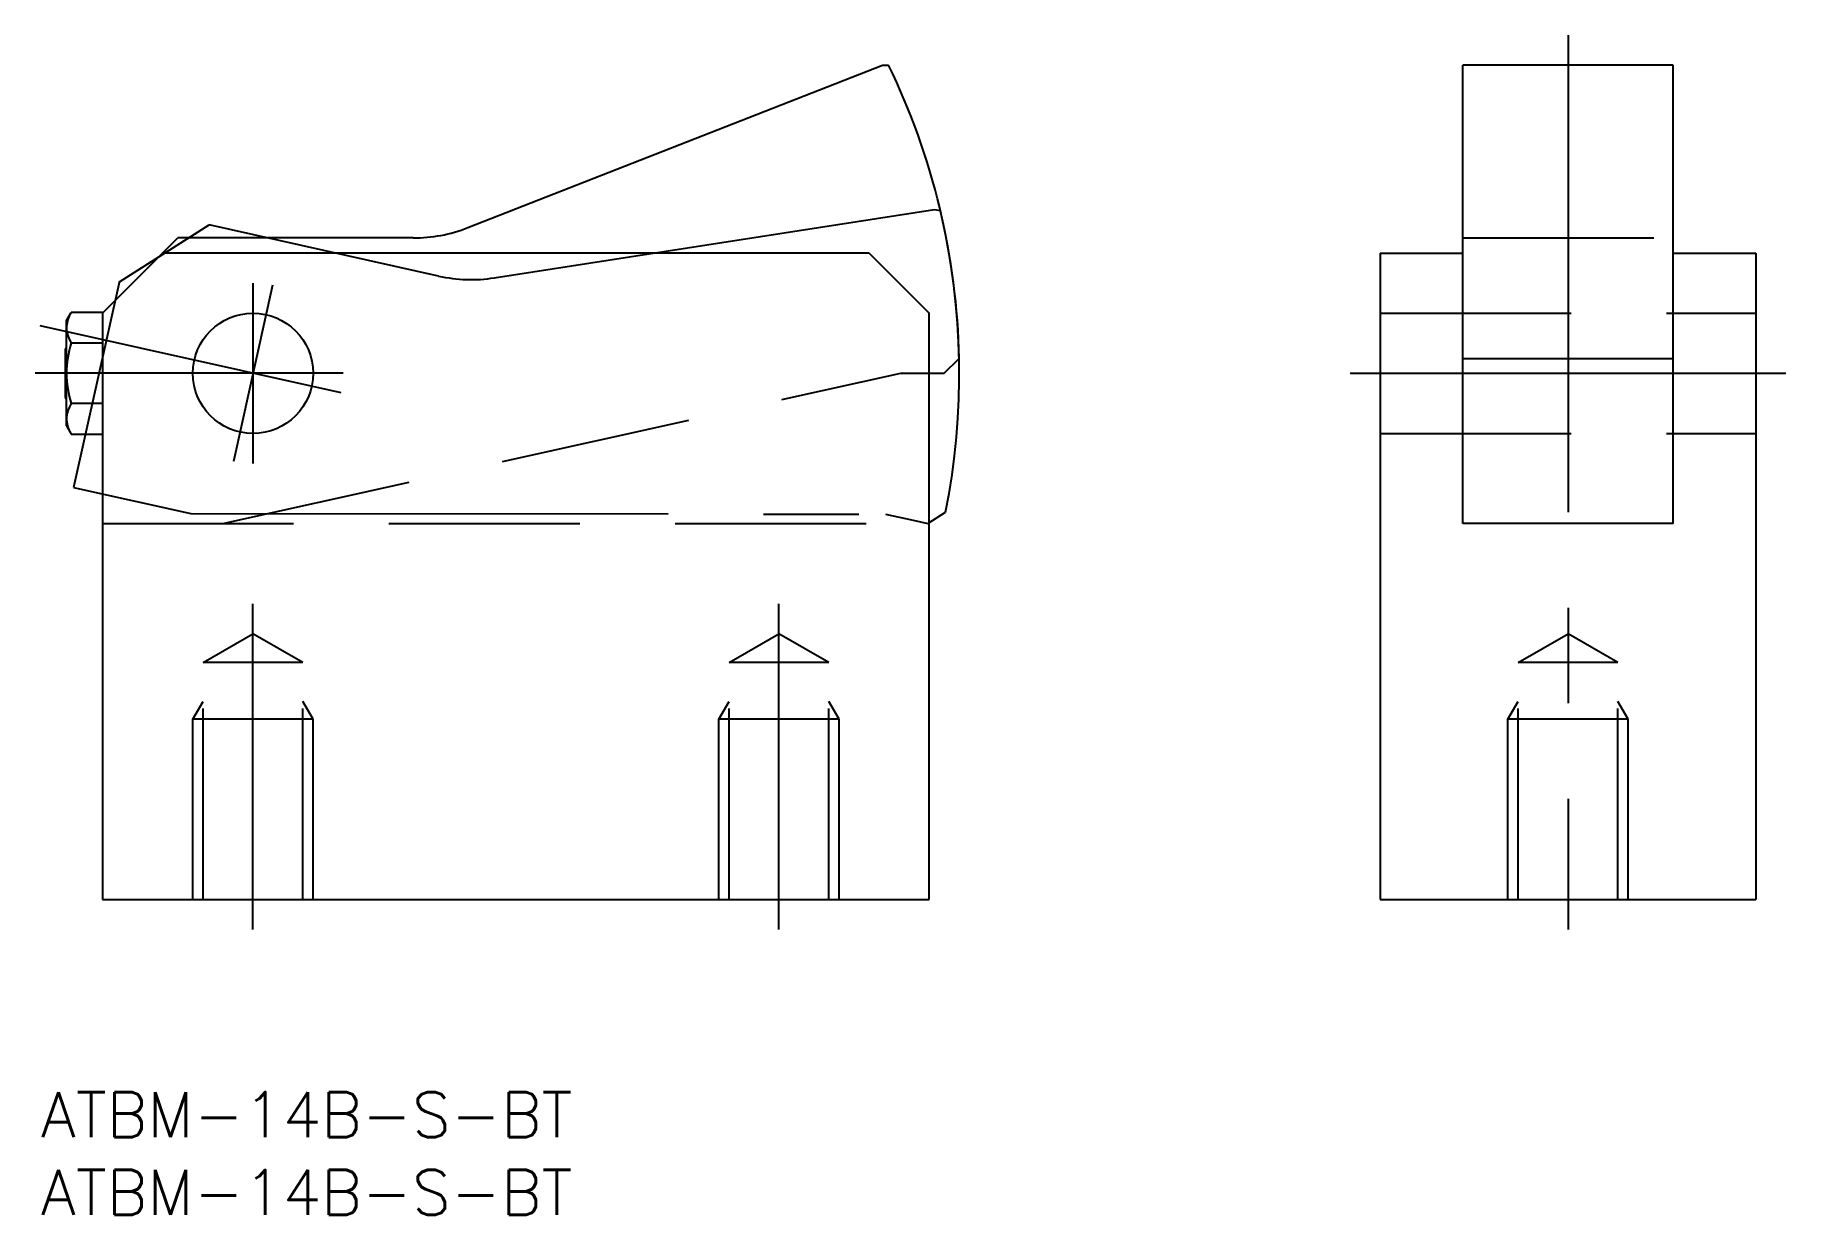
# Model space of a CAD drawing. Extents: x -14 to 102, y -56 to 23.
import ezdxf

# ---------------------------------------------------------------- set-up
doc = ezdxf.new("R2010")
doc.units = 0
for name, pattern in [('CENTER', [50.8, 31.75, -6.35, 6.35, -6.35]), ('DASHED', [19.05, 12.7, -6.35]), ('PHANTOM', [63.5, 31.75, -6.35, 6.35, -6.35, 6.35, -6.35])]:
    doc.linetypes.add(name, pattern=pattern)
doc.layers.get('0').update_dxf_attribs({"linetype": 'CONTINUOUS'})
doc.layers.add('CENTER', color=1, linetype='CENTER')
doc.styles.get("Standard").update_dxf_attribs({"font": 'txt.shx', "height": 3, "bigfont": 'bigfont.shx'})

# ---------------------------------------------------------------- blocks, each defined once
blk = doc.blocks.new('*U4')
at = {"color": 7, "linetype": 'CONTINUOUS'}
blk.add_text('ATBM-14B-S-BT', height=3, dxfattribs=at).set_placement((-14.1, -50.82))
blk = doc.blocks.new('*U5')
at = {"color": 7, "linetype": 'CONTINUOUS'}
blk.add_text('ATBM-14B-S-BT', height=3, dxfattribs=at).set_placement((-14.1, -55.99))

msp = doc.modelspace()

# ---------------------------------------------------------------- linework, layer by layer
at = {"color": 7, "linetype": 'CONTINUOUS'}
for p, q in [((14.3, 9.69), (41.89, 20.5)), ((41.89, 20.5), (42.29, 20.5)), ((80.5, -10), (80.5, 20.5)), ((94.5, 20.5), (80.5, 20.5)), ((94.5, -10), (94.5, 20.5)), ((-10, 4), (-5, 9)), ((10.65, 9), (-5, 9)), ((41, 8), (-6, 8)), ((41, 8), (45, 4)), ((75, 8), (80.5, 8)), ((75, 8), (75, -35)), ((94.5, 8), (100, 8)), ((100, 8), (100, -35)), ((-12.4, 3.5), (-12.09, 4.04)), ((-12.4, -3.5), (-12.4, 3.5)), ((-10, 4.04), (-12.09, 4.04)), ((-10, 4.04), (-10, -35)), ((45, -35), (45, 4)), ((-12.4, 1.72), (-12.5, 1.62)), ((-12.5, 1.62), (-12.5, -1.62)), ((-12.09, 2.02), (-10, 2.02)), ((45, 0), (46, 0)), ((46, 0), (46.99, 0.99)), ((80.5, 0.99), (94.5, 0.99)), ((80.5, 0), (94.5, 0)), ((-12.5, -1.62), (-12.4, -1.72)), ((-10, -2.02), (-12.09, -2.02)), ((-12.4, -3.5), (-12.09, -4.04)), ((-12.09, -4.04), (-10, -4.04)), ((94.5, -10), (80.5, -10)), ((-10, -35), (45, -35)), ((75, -35), (100, -35))]:
    msp.add_line(p, q, dxfattribs=at)
at = {"color": 3, "linetype": 'PHANTOM'}
for p, q in [((16.06, 6.35), (45.35, 10.9)), ((45.35, 10.9), (45.74, 10.82)), ((-8.89, 6.08), (-2.92, 9.87)), ((12.35, 6.47), (-2.92, 9.87)), ((-8.88, 6.12), (-11.93, -7.59)), ((-8.88, 6.12), (-11.93, -7.59)), ((1.3, 5.86), (-1.3, -5.86)), ((5.86, -1.3), (-14.15, 3.15)), ((-11.93, -7.59), (-4.13, -9.33)), ((44.9, -10), (46.08, -9.25)), ((-4.13, -9.33), (42.08, -9.37)), ((42.08, -9.37), (43.92, -9.78)), ((43.92, -9.78), (44.9, -10))]:
    msp.add_line(p, q, dxfattribs=at)
at = {"color": 3, "linetype": 'DASHED'}
for p, q in [((80.5, 9), (94.5, 9)), ((75, 4), (100, 4)), ((-2, -10), (43.11, 0)), ((43.11, 0), (45, 0)), ((75, -4), (100, -4)), ((-10, -10), (45, -10)), ((-3.32, -19.25), (0, -17.33)), ((3.32, -19.25), (0, -17.33)), ((31.68, -19.25), (35, -17.33)), ((38.32, -19.25), (35, -17.33)), ((84.18, -19.25), (87.5, -17.33)), ((90.82, -19.25), (87.5, -17.33)), ((3.32, -19.25), (-3.32, -19.25)), ((-3.32, -35), (-3.32, -19.25)), ((3.32, -35), (3.32, -19.25)), ((38.32, -19.25), (31.68, -19.25)), ((31.68, -35), (31.68, -19.25)), ((38.32, -35), (38.32, -19.25)), ((90.82, -19.25), (84.18, -19.25)), ((84.18, -35), (84.18, -19.25)), ((90.82, -35), (90.82, -19.25)), ((-4, -23), (-3.32, -21.83)), ((4, -23), (3.32, -21.83)), ((31, -23), (31.68, -21.83)), ((39, -23), (38.32, -21.83)), ((83.5, -23), (84.18, -21.83)), ((91.5, -23), (90.82, -21.83)), ((4, -23), (-4, -23)), ((-4, -35), (-4, -23)), ((4, -35), (4, -23)), ((39, -23), (31, -23)), ((31, -35), (31, -23)), ((39, -35), (39, -23)), ((91.5, -23), (83.5, -23)), ((83.5, -35), (83.5, -23)), ((91.5, -35), (91.5, -23))]:
    msp.add_line(p, q, dxfattribs=at)
at = {"color": 3, "linetype": 'CONTINUOUS'}
for p, q in [((-12.4, 1.62), (-12.5, 1.62)), ((-12.4, -1.62), (-12.5, -1.62))]:
    msp.add_line(p, q, dxfattribs=at)
at = {"color": 7, "linetype": 'CONTINUOUS'}
msp.add_circle((0, 0), 4, dxfattribs=at)
for centre, radius, start, end in [((0, 0), 47, 1.2064, 25.8598), ((10.65, 19), 10, 270, 291.3939), ((-10.61, 3.03), 1.79, 154.3842, 214.3842), ((-5.71, 0), 6.69, 162.412, 197.588), ((-10.61, -3.03), 1.79, 145.6158, 205.6158)]:
    msp.add_arc(centre, radius, start, end, dxfattribs=at)
at = {"color": 3, "linetype": 'PHANTOM'}
for centre, radius, start, end in [((0, 0), 47, 348.6506, 13.3039), ((14.53, 16.23), 10, 257.4441, 278.8381)]:
    msp.add_arc(centre, radius, start, end, dxfattribs=at)
at = {"layer": 'CENTER', "color": 1, "linetype": 'CENTER'}
for p, q in [((87.5, 22.5), (87.5, -37)), ((0, 6), (0, -6)), ((6, 0), (-14.5, 0)), ((73, 0), (102, 0)), ((0, -37), (0, -15.33)), ((35, -37), (35, -15.33))]:
    msp.add_line(p, q, dxfattribs=at)

# ---------------------------------------------------------------- block references
at = {"color": 7, "linetype": 'CONTINUOUS'}
for name in ['*U4', '*U5']:
    msp.add_blockref(name, (0, 0), dxfattribs=at)

doc.saveas('drawing.dxf')
